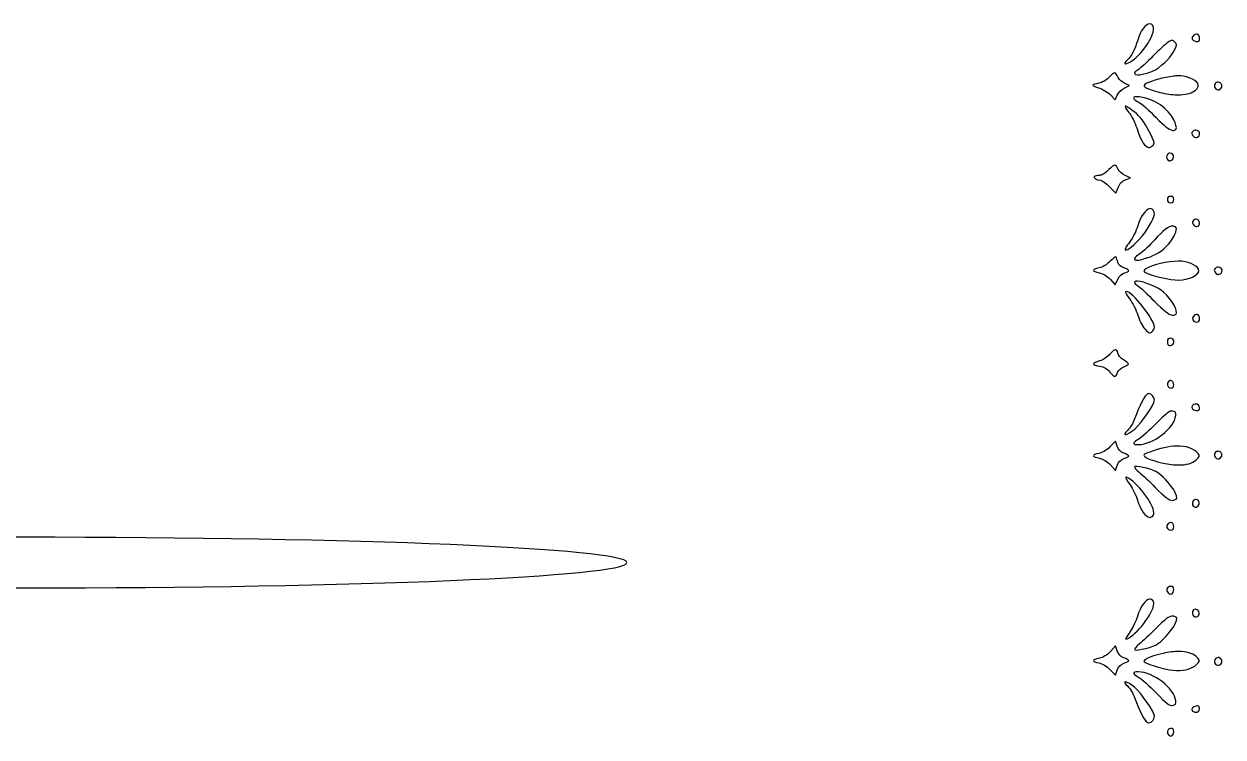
# Model space of a CAD drawing. Header units: centimetres. Extents: x -10 to 10, y -12.4 to 12.4.
# Drawn here: x 0 to 9.81, y 0.95 to 6.79 of the extents above; entities that cross this region are included whole.
import ezdxf

# ---------------------------------------------------------------- set-up
doc = ezdxf.new("R2010")
doc.units = ezdxf.units.CM
doc.header["$MEASUREMENT"] = 0
doc.layers.add('Layer 1', color=7, linetype='Continuous')

msp = doc.modelspace()

# ---------------------------------------------------------------- linework, layer by layer
at = {"layer": 'Layer 1', "color": 16, "lineweight": 25}
for points, knots in [([(9.21494, 6.78822), (9.29805, 6.78822), (9.20534, 6.59084), (9.07603, 6.49222), (9.07603, 6.49222), (9.04964, 6.47209), (9.02689, 6.46259), (9.0165, 6.46245), (9.0165, 6.46245), (9.0152, 6.46243), (9.01328, 6.46215), (9.01237, 6.46245), (9.01237, 6.46245), (9.00596, 6.46458), (9.01032, 6.47464), (9.02973, 6.49222), (9.02973, 6.49222), (9.06533, 6.52444), (9.09243, 6.57556), (9.11655, 6.65676), (9.11655, 6.65676), (9.13891, 6.73206), (9.18152, 6.78822), (9.21494, 6.78822)], [0, 0, 0, 0, 0.1428571, 0.1428571, 0.1428571, 0.1428571, 0.2857143, 0.2857143, 0.2857143, 0.2857143, 0.4285714, 0.4285714, 0.4285714, 0.4285714, 0.5714286, 0.5714286, 0.5714286, 0.5714286, 0.7142857, 0.7142857, 0.7142857, 0.7142857, 1, 1, 1, 1]), ([(9.59528, 6.70554), (9.59733, 6.70582), (9.59914, 6.70582), (9.60107, 6.70554), (9.60107, 6.70554), (9.61391, 6.70366), (9.62339, 6.69003), (9.62339, 6.66833), (9.62339, 6.66833), (9.62339, 6.65354), (9.61874, 6.64639), (9.60768, 6.64518), (9.60768, 6.64518), (9.604, 6.64478), (9.6006, 6.64523), (9.59528, 6.64601), (9.59528, 6.64601), (9.55949, 6.65127), (9.54963, 6.6742), (9.57544, 6.69562), (9.57544, 6.69562), (9.58238, 6.70138), (9.58916, 6.70471), (9.59528, 6.70554)], [0, 0, 0, 0, 0.1428571, 0.1428571, 0.1428571, 0.1428571, 0.2857143, 0.2857143, 0.2857143, 0.2857143, 0.4285714, 0.4285714, 0.4285714, 0.4285714, 0.5714286, 0.5714286, 0.5714286, 0.5714286, 0.7142857, 0.7142857, 0.7142857, 0.7142857, 1, 1, 1, 1]), ([(9.39767, 6.65345), (9.40553, 6.65384), (9.41181, 6.64924), (9.42082, 6.64022), (9.42082, 6.64022), (9.43886, 6.62218), (9.43801, 6.61578), (9.41421, 6.56911), (9.41421, 6.56911), (9.38282, 6.50759), (9.29874, 6.4274), (9.2381, 6.40209), (9.2381, 6.40209), (9.19805, 6.38537), (9.16018, 6.37578), (9.13309, 6.37315), (9.13309, 6.37315), (9.12745, 6.37259), (9.12122, 6.37227), (9.11655, 6.37232), (9.11655, 6.37232), (9.08387, 6.37263), (9.07762, 6.38692), (9.11903, 6.41283), (9.11903, 6.41283), (9.13892, 6.42528), (9.19342, 6.47563), (9.24057, 6.52445), (9.24057, 6.52445), (9.28772, 6.57327), (9.34338, 6.62371), (9.36377, 6.6369), (9.36377, 6.6369), (9.38038, 6.64764), (9.38981, 6.65304), (9.39767, 6.65344), (9.39767, 6.65344), (9.39767, 6.65344), (9.39767, 6.65345), (9.39767, 6.65345)], [0, 0, 0, 0, 0.0909091, 0.0909091, 0.0909091, 0.0909091, 0.1818182, 0.1818182, 0.1818182, 0.1818182, 0.2727273, 0.2727273, 0.2727273, 0.2727273, 0.3636364, 0.3636364, 0.3636364, 0.3636364, 0.4545455, 0.4545455, 0.4545455, 0.4545455, 0.5454545, 0.5454545, 0.5454545, 0.5454545, 0.6363636, 0.6363636, 0.6363636, 0.6363636, 0.7272727, 0.7272727, 0.7272727, 0.7272727, 0.8181818, 0.8181818, 0.8181818, 0.8181818, 1, 1, 1, 1]), ([(8.92721, 6.38722), (8.93659, 6.38663), (8.94419, 6.37483), (8.95615, 6.35084), (8.95615, 6.35084), (8.96435, 6.33439), (8.98859, 6.31227), (9.00989, 6.30206), (9.00989, 6.30206), (9.00989, 6.30206), (9.04792, 6.28387), (9.04792, 6.28387), (9.04792, 6.28387), (9.04792, 6.28387), (9.00658, 6.2632), (9.00658, 6.2632), (9.00658, 6.2632), (8.98366, 6.25235), (8.95822, 6.2263), (8.94953, 6.20532), (8.94953, 6.20532), (8.94953, 6.20532), (8.93299, 6.16811), (8.93299, 6.16811), (8.93299, 6.16811), (8.93299, 6.16811), (8.89413, 6.2078), (8.89413, 6.2078), (8.89413, 6.2078), (8.87248, 6.22994), (8.82764, 6.25644), (8.79408, 6.2665), (8.79408, 6.2665), (8.75827, 6.27725), (8.74112, 6.28726), (8.75274, 6.2913), (8.75274, 6.2913), (8.76362, 6.29509), (8.78956, 6.30236), (8.81062, 6.30701), (8.81062, 6.30701), (8.83167, 6.31166), (8.86582, 6.33345), (8.88669, 6.35579), (8.88669, 6.35579), (8.90667, 6.37718), (8.91782, 6.3878), (8.9272, 6.38721), (8.9272, 6.38721), (8.9272, 6.38721), (8.92721, 6.38722), (8.92721, 6.38722)], [0, 0, 0, 0, 0.0714286, 0.0714286, 0.0714286, 0.0714286, 0.1428571, 0.1428571, 0.1428571, 0.1428571, 0.2142857, 0.2142857, 0.2142857, 0.2142857, 0.2857143, 0.2857143, 0.2857143, 0.2857143, 0.3571429, 0.3571429, 0.3571429, 0.3571429, 0.4285714, 0.4285714, 0.4285714, 0.4285714, 0.5, 0.5, 0.5, 0.5, 0.5714286, 0.5714286, 0.5714286, 0.5714286, 0.6428571, 0.6428571, 0.6428571, 0.6428571, 0.7142857, 0.7142857, 0.7142857, 0.7142857, 0.7857143, 0.7857143, 0.7857143, 0.7857143, 0.8571429, 0.8571429, 0.8571429, 0.8571429, 1, 1, 1, 1]), ([(9.44397, 6.36407), (9.47743, 6.36517), (9.50473, 6.36001), (9.5374, 6.34753), (9.5374, 6.34753), (9.61651, 6.31732), (9.63188, 6.28725), (9.58866, 6.24666), (9.58866, 6.24666), (9.56481, 6.22426), (9.52047, 6.21192), (9.46546, 6.20945), (9.46546, 6.20945), (9.45171, 6.20883), (9.43731, 6.20884), (9.42247, 6.20945), (9.42247, 6.20945), (9.37794, 6.21129), (9.32906, 6.21879), (9.28026, 6.2326), (9.28026, 6.2326), (9.16675, 6.26472), (9.14704, 6.27911), (9.18683, 6.3004), (9.18683, 6.3004), (9.23149, 6.3243), (9.33057, 6.35103), (9.40842, 6.36076), (9.40842, 6.36076), (9.42156, 6.3624), (9.43282, 6.3637), (9.44397, 6.36407)], [0, 0, 0, 0, 0.1111111, 0.1111111, 0.1111111, 0.1111111, 0.2222222, 0.2222222, 0.2222222, 0.2222222, 0.3333333, 0.3333333, 0.3333333, 0.3333333, 0.4444444, 0.4444444, 0.4444444, 0.4444444, 0.5555556, 0.5555556, 0.5555556, 0.5555556, 0.6666667, 0.6666667, 0.6666667, 0.6666667, 0.7777778, 0.7777778, 0.7777778, 0.7777778, 1, 1, 1, 1]), ([(9.77057, 6.31115), (9.78043, 6.31221), (9.79123, 6.30951), (9.79703, 6.30371), (9.79703, 6.30371), (9.81462, 6.28613), (9.80282, 6.25401), (9.78132, 6.24997), (9.78132, 6.24997), (9.77825, 6.24939), (9.7748, 6.24931), (9.7714, 6.24997), (9.7714, 6.24997), (9.74104, 6.25582), (9.73396, 6.29812), (9.76148, 6.30867), (9.76148, 6.30867), (9.76446, 6.30981), (9.76729, 6.3108), (9.77058, 6.31115), (9.77058, 6.31115), (9.77058, 6.31115), (9.77057, 6.31115), (9.77057, 6.31115)], [0, 0, 0, 0, 0.1428571, 0.1428571, 0.1428571, 0.1428571, 0.2857143, 0.2857143, 0.2857143, 0.2857143, 0.4285714, 0.4285714, 0.4285714, 0.4285714, 0.5714286, 0.5714286, 0.5714286, 0.5714286, 0.7142857, 0.7142857, 0.7142857, 0.7142857, 1, 1, 1, 1]), ([(9.10249, 6.19291), (9.10703, 6.19328), (9.11211, 6.19319), (9.1182, 6.19291), (9.1182, 6.19291), (9.12516, 6.19259), (9.13323, 6.19166), (9.14218, 6.19043), (9.14218, 6.19043), (9.25318, 6.17521), (9.36702, 6.09591), (9.41172, 6.00357), (9.41172, 6.00357), (9.42735, 5.97128), (9.43699, 5.93909), (9.43239, 5.93164), (9.43239, 5.93164), (9.42708, 5.92304), (9.42059, 5.91847), (9.41172, 5.91758), (9.41172, 5.91758), (9.40839, 5.91725), (9.40405, 5.91678), (9.40014, 5.91758), (9.40014, 5.91758), (9.37276, 5.9232), (9.33093, 5.95688), (9.26785, 6.02176), (9.26785, 6.02176), (9.2124, 6.0788), (9.14812, 6.13538), (9.12481, 6.14744), (9.12481, 6.14744), (9.0769, 6.17221), (9.07072, 6.1903), (9.10249, 6.19292), (9.10249, 6.19292), (9.10249, 6.19292), (9.10249, 6.19291), (9.10249, 6.19291)], [0, 0, 0, 0, 0.0909091, 0.0909091, 0.0909091, 0.0909091, 0.1818182, 0.1818182, 0.1818182, 0.1818182, 0.2727273, 0.2727273, 0.2727273, 0.2727273, 0.3636364, 0.3636364, 0.3636364, 0.3636364, 0.4545455, 0.4545455, 0.4545455, 0.4545455, 0.5454545, 0.5454545, 0.5454545, 0.5454545, 0.6363636, 0.6363636, 0.6363636, 0.6363636, 0.7272727, 0.7272727, 0.7272727, 0.7272727, 0.8181818, 0.8181818, 0.8181818, 0.8181818, 1, 1, 1, 1]), ([(9.01485, 6.11602), (9.0218, 6.11602), (9.05664, 6.09342), (9.09174, 6.06558), (9.09174, 6.06558), (9.13672, 6.02991), (9.17032, 5.98509), (9.2075, 5.91427), (9.2075, 5.91427), (9.25633, 5.82126), (9.25886, 5.81275), (9.23892, 5.79273), (9.23892, 5.79273), (9.23079, 5.78456), (9.22386, 5.77995), (9.2166, 5.77867), (9.2166, 5.77867), (9.21478, 5.77835), (9.21277, 5.77787), (9.21081, 5.77784), (9.21081, 5.77784), (9.20886, 5.77781), (9.20697, 5.77823), (9.20502, 5.77867), (9.20502, 5.77867), (9.20114, 5.77954), (9.19736, 5.78109), (9.19262, 5.78363), (9.19262, 5.78363), (9.1623, 5.79986), (9.14365, 5.83388), (9.10828, 5.93825), (9.10828, 5.93825), (9.09354, 5.98175), (9.06401, 6.04001), (9.04213, 6.06723), (9.04213, 6.06723), (9.02025, 6.09445), (9.0079, 6.11601), (9.01484, 6.11601), (9.01484, 6.11601), (9.01484, 6.11601), (9.01485, 6.11602), (9.01485, 6.11602)], [0, 0, 0, 0, 0.0833333, 0.0833333, 0.0833333, 0.0833333, 0.1666667, 0.1666667, 0.1666667, 0.1666667, 0.25, 0.25, 0.25, 0.25, 0.3333333, 0.3333333, 0.3333333, 0.3333333, 0.4166667, 0.4166667, 0.4166667, 0.4166667, 0.5, 0.5, 0.5, 0.5, 0.5833333, 0.5833333, 0.5833333, 0.5833333, 0.6666667, 0.6666667, 0.6666667, 0.6666667, 0.75, 0.75, 0.75, 0.75, 0.8333333, 0.8333333, 0.8333333, 0.8333333, 1, 1, 1, 1]), ([(9.58536, 5.91923), (9.58773, 5.91959), (9.59043, 5.91931), (9.5928, 5.91923), (9.5928, 5.91923), (9.60859, 5.91871), (9.62339, 5.90886), (9.62339, 5.8936), (9.62339, 5.8936), (9.62339, 5.87475), (9.61092, 5.86158), (9.59693, 5.8597), (9.59693, 5.8597), (9.59483, 5.85942), (9.5925, 5.85941), (9.59032, 5.8597), (9.59032, 5.8597), (9.58378, 5.86056), (9.57789, 5.86386), (9.57213, 5.86962), (9.57213, 5.86962), (9.5552, 5.88655), (9.5538, 5.89677), (9.56634, 5.90931), (9.56634, 5.90931), (9.57169, 5.91466), (9.57826, 5.91816), (9.58536, 5.91923)], [0, 0, 0, 0, 0.125, 0.125, 0.125, 0.125, 0.25, 0.25, 0.25, 0.25, 0.375, 0.375, 0.375, 0.375, 0.5, 0.5, 0.5, 0.5, 0.625, 0.625, 0.625, 0.625, 0.75, 0.75, 0.75, 0.75, 1, 1, 1, 1]), ([(9.38031, 5.73154), (9.3965, 5.73073), (9.41364, 5.71612), (9.41008, 5.69764), (9.41008, 5.69764), (9.40765, 5.68501), (9.39532, 5.67261), (9.38362, 5.67035), (9.38362, 5.67035), (9.38049, 5.66974), (9.3773, 5.66913), (9.37452, 5.66952), (9.37452, 5.66952), (9.35511, 5.67228), (9.3455, 5.69842), (9.35881, 5.71996), (9.35881, 5.71996), (9.36251, 5.72595), (9.36777, 5.72948), (9.37369, 5.73071), (9.37369, 5.73071), (9.37591, 5.73117), (9.37799, 5.73165), (9.3803, 5.73154), (9.3803, 5.73154), (9.3803, 5.73154), (9.38031, 5.73154), (9.38031, 5.73154)], [0, 0, 0, 0, 0.125, 0.125, 0.125, 0.125, 0.25, 0.25, 0.25, 0.25, 0.375, 0.375, 0.375, 0.375, 0.5, 0.5, 0.5, 0.5, 0.625, 0.625, 0.625, 0.625, 0.75, 0.75, 0.75, 0.75, 1, 1, 1, 1]), ([(8.92803, 5.63315), (8.93776, 5.63339), (8.94456, 5.62168), (8.95614, 5.59842), (8.95614, 5.59842), (8.96433, 5.58197), (8.98977, 5.5599), (9.01319, 5.54881), (9.01319, 5.54881), (9.01319, 5.54881), (9.05618, 5.52897), (9.05618, 5.52897), (9.05618, 5.52897), (9.05618, 5.52897), (9.01649, 5.51326), (9.01649, 5.51326), (9.01649, 5.51326), (8.99019, 5.50333), (8.96921, 5.48173), (8.95613, 5.45042), (8.95613, 5.45042), (8.95613, 5.45042), (8.93711, 5.40329), (8.93711, 5.40329), (8.93711, 5.40329), (8.93711, 5.40329), (8.88585, 5.45621), (8.88585, 5.45621), (8.88585, 5.45621), (8.85812, 5.48537), (8.82443, 5.50899), (8.81061, 5.50913), (8.81061, 5.50913), (8.77896, 5.50939), (8.74912, 5.52867), (8.761, 5.54055), (8.761, 5.54055), (8.76594, 5.5455), (8.78469, 5.54882), (8.80234, 5.54882), (8.80234, 5.54882), (8.82149, 5.54882), (8.85308, 5.56814), (8.88089, 5.59595), (8.88089, 5.59595), (8.90564, 5.6207), (8.91829, 5.63291), (8.92802, 5.63316), (8.92802, 5.63316), (8.92802, 5.63316), (8.92803, 5.63315), (8.92803, 5.63315)], [0, 0, 0, 0, 0.0714286, 0.0714286, 0.0714286, 0.0714286, 0.1428571, 0.1428571, 0.1428571, 0.1428571, 0.2142857, 0.2142857, 0.2142857, 0.2142857, 0.2857143, 0.2857143, 0.2857143, 0.2857143, 0.3571429, 0.3571429, 0.3571429, 0.3571429, 0.4285714, 0.4285714, 0.4285714, 0.4285714, 0.5, 0.5, 0.5, 0.5, 0.5714286, 0.5714286, 0.5714286, 0.5714286, 0.6428571, 0.6428571, 0.6428571, 0.6428571, 0.7142857, 0.7142857, 0.7142857, 0.7142857, 0.7857143, 0.7857143, 0.7857143, 0.7857143, 0.8571429, 0.8571429, 0.8571429, 0.8571429, 1, 1, 1, 1]), ([(9.38609, 5.37766), (9.40368, 5.37766), (9.41172, 5.36879), (9.41172, 5.3512), (9.41172, 5.3512), (9.41172, 5.33362), (9.40367, 5.32474), (9.38609, 5.32474), (9.38609, 5.32474), (9.3685, 5.32474), (9.35963, 5.33361), (9.35963, 5.3512), (9.35963, 5.3512), (9.35963, 5.36879), (9.3685, 5.37766), (9.38609, 5.37766)], [0, 0, 0, 0, 0.2, 0.2, 0.2, 0.2, 0.4, 0.4, 0.4, 0.4, 0.6, 0.6, 0.6, 0.6, 1, 1, 1, 1]), ([(9.21494, 5.27679), (9.2224, 5.27827), (9.22909, 5.27655), (9.23478, 5.27183), (9.23478, 5.27183), (9.26107, 5.25001), (9.25904, 5.2282), (9.22568, 5.16269), (9.22568, 5.16269), (9.18978, 5.09218), (9.1201, 5.00631), (9.0628, 4.9626), (9.0628, 4.9626), (9.04027, 4.94542), (9.02502, 4.93746), (9.01815, 4.9378), (9.01815, 4.9378), (9.00671, 4.93836), (9.01759, 4.96223), (9.05122, 5.0056), (9.05122, 5.0056), (9.0755, 5.03691), (9.10464, 5.09614), (9.11654, 5.13706), (9.11654, 5.13706), (9.13778, 5.21012), (9.18262, 5.27039), (9.21493, 5.27679), (9.21493, 5.27679), (9.21493, 5.27679), (9.21494, 5.27679), (9.21494, 5.27679)], [0, 0, 0, 0, 0.1111111, 0.1111111, 0.1111111, 0.1111111, 0.2222222, 0.2222222, 0.2222222, 0.2222222, 0.3333333, 0.3333333, 0.3333333, 0.3333333, 0.4444444, 0.4444444, 0.4444444, 0.4444444, 0.5555556, 0.5555556, 0.5555556, 0.5555556, 0.6666667, 0.6666667, 0.6666667, 0.6666667, 0.7777778, 0.7777778, 0.7777778, 0.7777778, 1, 1, 1, 1]), ([(9.40428, 5.13375), (9.40913, 5.13364), (9.4141, 5.13289), (9.41834, 5.13127), (9.41834, 5.13127), (9.44238, 5.12205), (9.43627, 5.09032), (9.3985, 5.02792), (9.3985, 5.02792), (9.36224, 4.96801), (9.30646, 4.9202), (9.24058, 4.89232), (9.24058, 4.89232), (9.18375, 4.86827), (9.13812, 4.85628), (9.11242, 4.85594), (9.11242, 4.85594), (9.10829, 4.85589), (9.10472, 4.85542), (9.10167, 4.85594), (9.10167, 4.85594), (9.08034, 4.85963), (9.08633, 4.87851), (9.13309, 4.90803), (9.13309, 4.90803), (9.16144, 4.92593), (9.21658, 4.97743), (9.25546, 5.02213), (9.25546, 5.02213), (9.32162, 5.0982), (9.37034, 5.13453), (9.40429, 5.13375), (9.40429, 5.13375), (9.40429, 5.13375), (9.40428, 5.13375), (9.40428, 5.13375)], [0, 0, 0, 0, 0.1, 0.1, 0.1, 0.1, 0.2, 0.2, 0.2, 0.2, 0.3, 0.3, 0.3, 0.3, 0.4, 0.4, 0.4, 0.4, 0.5, 0.5, 0.5, 0.5, 0.6, 0.6, 0.6, 0.6, 0.7, 0.7, 0.7, 0.7, 0.8, 0.8, 0.8, 0.8, 1, 1, 1, 1]), ([(9.58618, 5.18998), (9.58837, 5.19039), (9.59054, 5.19009), (9.59279, 5.18998), (9.59279, 5.18998), (9.60786, 5.18932), (9.62338, 5.17786), (9.62338, 5.16104), (9.62338, 5.16104), (9.62338, 5.14294), (9.61298, 5.13198), (9.60023, 5.13127), (9.60023, 5.13127), (9.59831, 5.13116), (9.59644, 5.13095), (9.59444, 5.13127), (9.59444, 5.13127), (9.58845, 5.13223), (9.58203, 5.13541), (9.57625, 5.14119), (9.57625, 5.14119), (9.56492, 5.15252), (9.56249, 5.16684), (9.56964, 5.1784), (9.56964, 5.1784), (9.57354, 5.18472), (9.57961, 5.18875), (9.58618, 5.18998)], [0, 0, 0, 0, 0.125, 0.125, 0.125, 0.125, 0.25, 0.25, 0.25, 0.25, 0.375, 0.375, 0.375, 0.375, 0.5, 0.5, 0.5, 0.5, 0.625, 0.625, 0.625, 0.625, 0.75, 0.75, 0.75, 0.75, 1, 1, 1, 1]), ([(8.93382, 4.88157), (8.93819, 4.88183), (8.94083, 4.87819), (8.94292, 4.87165), (8.94292, 4.87165), (8.94669, 4.8598), (8.95333, 4.841), (8.95698, 4.82948), (8.95698, 4.82948), (8.96062, 4.81796), (8.98154, 4.80131), (9.00328, 4.7931), (9.00328, 4.7931), (9.05157, 4.77487), (9.05378, 4.76278), (9.00989, 4.75176), (9.00989, 4.75176), (8.98949, 4.74664), (8.96753, 4.72619), (8.95449, 4.69884), (8.95449, 4.69884), (8.95449, 4.69884), (8.93299, 4.65419), (8.93299, 4.65419), (8.93299, 4.65419), (8.93299, 4.65419), (8.89248, 4.69801), (8.89248, 4.69801), (8.89248, 4.69801), (8.86676, 4.72528), (8.83192, 4.74605), (8.80153, 4.75175), (8.80153, 4.75175), (8.7396, 4.76337), (8.73899, 4.78001), (8.79988, 4.79144), (8.79988, 4.79144), (8.82852, 4.79681), (8.86435, 4.81872), (8.89166, 4.84684), (8.89166, 4.84684), (8.9144, 4.87026), (8.92654, 4.88113), (8.93383, 4.88157), (8.93383, 4.88157), (8.93383, 4.88157), (8.93382, 4.88157), (8.93382, 4.88157)], [0, 0, 0, 0, 0.0769231, 0.0769231, 0.0769231, 0.0769231, 0.1538462, 0.1538462, 0.1538462, 0.1538462, 0.2307692, 0.2307692, 0.2307692, 0.2307692, 0.3076923, 0.3076923, 0.3076923, 0.3076923, 0.3846154, 0.3846154, 0.3846154, 0.3846154, 0.4615385, 0.4615385, 0.4615385, 0.4615385, 0.5384615, 0.5384615, 0.5384615, 0.5384615, 0.6153846, 0.6153846, 0.6153846, 0.6153846, 0.6923077, 0.6923077, 0.6923077, 0.6923077, 0.7692308, 0.7692308, 0.7692308, 0.7692308, 0.8461538, 0.8461538, 0.8461538, 0.8461538, 1, 1, 1, 1]), ([(9.44645, 4.84767), (9.45813, 4.84798), (9.46942, 4.84772), (9.4787, 4.84684), (9.4787, 4.84684), (9.54784, 4.8402), (9.61678, 4.80192), (9.61678, 4.76995), (9.61678, 4.76995), (9.61678, 4.73275), (9.53083, 4.69223), (9.45307, 4.69223), (9.45307, 4.69223), (9.38298, 4.69223), (9.22961, 4.7266), (9.18022, 4.75424), (9.18022, 4.75424), (9.15949, 4.76584), (9.16052, 4.76898), (9.18932, 4.78731), (9.18932, 4.78731), (9.23446, 4.81604), (9.36473, 4.84552), (9.44646, 4.84767), (9.44646, 4.84767), (9.44646, 4.84767), (9.44645, 4.84767), (9.44645, 4.84767)], [0, 0, 0, 0, 0.125, 0.125, 0.125, 0.125, 0.25, 0.25, 0.25, 0.25, 0.375, 0.375, 0.375, 0.375, 0.5, 0.5, 0.5, 0.5, 0.625, 0.625, 0.625, 0.625, 0.75, 0.75, 0.75, 0.75, 1, 1, 1, 1]), ([(9.76974, 4.79806), (9.77211, 4.79842), (9.77481, 4.79814), (9.77718, 4.79806), (9.77718, 4.79806), (9.79297, 4.79754), (9.80777, 4.78769), (9.80777, 4.77243), (9.80777, 4.77243), (9.80777, 4.75358), (9.7953, 4.74124), (9.78131, 4.73936), (9.78131, 4.73936), (9.77922, 4.73908), (9.7768, 4.73832), (9.7747, 4.73853), (9.7747, 4.73853), (9.76838, 4.73917), (9.76227, 4.74269), (9.75651, 4.74845), (9.75651, 4.74845), (9.73957, 4.76538), (9.73818, 4.77559), (9.75072, 4.78814), (9.75072, 4.78814), (9.75607, 4.79349), (9.76264, 4.79699), (9.76974, 4.79806)], [0, 0, 0, 0, 0.125, 0.125, 0.125, 0.125, 0.25, 0.25, 0.25, 0.25, 0.375, 0.375, 0.375, 0.375, 0.5, 0.5, 0.5, 0.5, 0.625, 0.625, 0.625, 0.625, 0.75, 0.75, 0.75, 0.75, 1, 1, 1, 1]), ([(9.10415, 4.68396), (9.10704, 4.68441), (9.11042, 4.68412), (9.11407, 4.68396), (9.11407, 4.68396), (9.16522, 4.68189), (9.28024, 4.63491), (9.32822, 4.59384), (9.32822, 4.59384), (9.39415, 4.53741), (9.45167, 4.43534), (9.42992, 4.41359), (9.42992, 4.41359), (9.42493, 4.4086), (9.41843, 4.40548), (9.41173, 4.40449), (9.41173, 4.40449), (9.4081, 4.40396), (9.40437, 4.40379), (9.40015, 4.40449), (9.40015, 4.40449), (9.37065, 4.40941), (9.32587, 4.44532), (9.2538, 4.51859), (9.2538, 4.51859), (9.19939, 4.57391), (9.13709, 4.63182), (9.11572, 4.64675), (9.11572, 4.64675), (9.08675, 4.66698), (9.08234, 4.67597), (9.0967, 4.68148), (9.0967, 4.68148), (9.09887, 4.68231), (9.10126, 4.68351), (9.10414, 4.68396), (9.10414, 4.68396), (9.10414, 4.68396), (9.10415, 4.68396), (9.10415, 4.68396)], [0, 0, 0, 0, 0.0909091, 0.0909091, 0.0909091, 0.0909091, 0.1818182, 0.1818182, 0.1818182, 0.1818182, 0.2727273, 0.2727273, 0.2727273, 0.2727273, 0.3636364, 0.3636364, 0.3636364, 0.3636364, 0.4545455, 0.4545455, 0.4545455, 0.4545455, 0.5454545, 0.5454545, 0.5454545, 0.5454545, 0.6363636, 0.6363636, 0.6363636, 0.6363636, 0.7272727, 0.7272727, 0.7272727, 0.7272727, 0.8181818, 0.8181818, 0.8181818, 0.8181818, 1, 1, 1, 1]), ([(9.02312, 4.59962), (9.0701, 4.59962), (9.25346, 4.3669), (9.2538, 4.30692), (9.2538, 4.30692), (9.25388, 4.29511), (9.244, 4.27859), (9.2323, 4.26889), (9.2323, 4.26889), (9.22542, 4.26318), (9.2207, 4.25961), (9.21494, 4.25979), (9.21494, 4.25979), (9.20534, 4.26014), (9.19427, 4.26983), (9.17443, 4.29204), (9.17443, 4.29204), (9.1542, 4.31468), (9.12821, 4.36603), (9.11655, 4.40614), (9.11655, 4.40614), (9.10489, 4.44625), (9.07485, 4.50615), (9.04958, 4.53926), (9.04958, 4.53926), (9.01723, 4.58164), (9.00905, 4.59962), (9.02312, 4.59962)], [0, 0, 0, 0, 0.125, 0.125, 0.125, 0.125, 0.25, 0.25, 0.25, 0.25, 0.375, 0.375, 0.375, 0.375, 0.5, 0.5, 0.5, 0.5, 0.625, 0.625, 0.625, 0.625, 0.75, 0.75, 0.75, 0.75, 1, 1, 1, 1]), ([(9.59611, 4.41028), (9.5981, 4.41052), (9.60003, 4.4106), (9.6019, 4.41028), (9.6019, 4.41028), (9.61432, 4.40816), (9.6234, 4.39468), (9.6234, 4.3739), (9.6234, 4.3739), (9.6234, 4.35758), (9.61369, 4.3491), (9.59777, 4.3491), (9.59777, 4.3491), (9.56585, 4.3491), (9.55309, 4.38126), (9.5771, 4.40119), (9.5771, 4.40119), (9.58367, 4.40664), (9.59015, 4.40961), (9.59612, 4.41029), (9.59612, 4.41029), (9.59612, 4.41029), (9.59611, 4.41028), (9.59611, 4.41028)], [0, 0, 0, 0, 0.1428571, 0.1428571, 0.1428571, 0.1428571, 0.2857143, 0.2857143, 0.2857143, 0.2857143, 0.4285714, 0.4285714, 0.4285714, 0.4285714, 0.5714286, 0.5714286, 0.5714286, 0.5714286, 0.7142857, 0.7142857, 0.7142857, 0.7142857, 1, 1, 1, 1]), ([(8.93382, 4.12255), (8.94409, 4.12415), (8.94998, 4.11522), (8.95284, 4.09526), (8.95284, 4.09526), (8.95516, 4.07905), (8.97668, 4.05366), (8.99997, 4.03904), (8.99997, 4.03904), (9.02327, 4.02442), (9.04186, 4.00982), (9.04214, 4.00597), (9.04214, 4.00597), (9.04242, 4.00212), (9.02497, 3.99183), (9.00328, 3.98365), (9.00328, 3.98365), (8.98118, 3.97531), (8.95847, 3.95401), (8.95119, 3.93487), (8.95119, 3.93487), (8.94297, 3.91325), (8.93802, 3.90272), (8.92969, 3.90345), (8.92969, 3.90345), (8.92136, 3.90418), (8.90948, 3.9157), (8.88918, 3.93983), (8.88918, 3.93983), (8.86676, 3.96648), (8.83953, 3.98224), (8.80484, 3.98779), (8.80484, 3.98779), (8.73946, 3.99825), (8.7393, 4.01115), (8.80484, 4.03078), (8.80484, 4.03078), (8.83332, 4.03931), (8.87098, 4.06372), (8.88918, 4.08535), (8.88918, 4.08535), (8.90892, 4.1088), (8.92356, 4.12095), (8.93383, 4.12256), (8.93383, 4.12256), (8.93383, 4.12256), (8.93382, 4.12255), (8.93382, 4.12255)], [0, 0, 0, 0, 0.0769231, 0.0769231, 0.0769231, 0.0769231, 0.1538462, 0.1538462, 0.1538462, 0.1538462, 0.2307692, 0.2307692, 0.2307692, 0.2307692, 0.3076923, 0.3076923, 0.3076923, 0.3076923, 0.3846154, 0.3846154, 0.3846154, 0.3846154, 0.4615385, 0.4615385, 0.4615385, 0.4615385, 0.5384615, 0.5384615, 0.5384615, 0.5384615, 0.6153846, 0.6153846, 0.6153846, 0.6153846, 0.6923077, 0.6923077, 0.6923077, 0.6923077, 0.7692308, 0.7692308, 0.7692308, 0.7692308, 0.8461538, 0.8461538, 0.8461538, 0.8461538, 1, 1, 1, 1]), ([(9.38609, 4.2168), (9.41682, 4.2168), (9.4227, 4.17095), (9.39353, 4.15975), (9.39353, 4.15975), (9.38773, 4.15753), (9.38212, 4.15623), (9.37782, 4.15644), (9.37782, 4.15644), (9.36493, 4.15714), (9.35963, 4.16866), (9.35963, 4.19199), (9.35963, 4.19199), (9.35963, 4.20738), (9.3693, 4.21679), (9.38609, 4.21679), (9.38609, 4.21679), (9.38609, 4.21679), (9.38609, 4.2168), (9.38609, 4.2168)], [0, 0, 0, 0, 0.1666667, 0.1666667, 0.1666667, 0.1666667, 0.3333333, 0.3333333, 0.3333333, 0.3333333, 0.5, 0.5, 0.5, 0.5, 0.6666667, 0.6666667, 0.6666667, 0.6666667, 1, 1, 1, 1]), ([(9.38692, 3.87119), (9.40062, 3.87039), (9.41172, 3.85572), (9.41172, 3.83398), (9.41172, 3.83398), (9.41172, 3.81717), (9.40341, 3.80835), (9.38609, 3.80835), (9.38609, 3.80835), (9.35812, 3.80835), (9.34827, 3.85185), (9.37286, 3.86705), (9.37286, 3.86705), (9.37779, 3.87009), (9.38235, 3.87145), (9.38692, 3.87118), (9.38692, 3.87118), (9.38692, 3.87118), (9.38692, 3.87119), (9.38692, 3.87119)], [0, 0, 0, 0, 0.1666667, 0.1666667, 0.1666667, 0.1666667, 0.3333333, 0.3333333, 0.3333333, 0.3333333, 0.5, 0.5, 0.5, 0.5, 0.6666667, 0.6666667, 0.6666667, 0.6666667, 1, 1, 1, 1]), ([(9.20585, 3.76288), (9.22742, 3.76235), (9.25381, 3.73517), (9.25381, 3.70914), (9.25381, 3.70914), (9.25381, 3.6756), (9.14761, 3.52088), (9.09175, 3.4735), (9.09175, 3.4735), (9.05969, 3.4463), (9.03128, 3.43025), (9.01816, 3.42802), (9.01816, 3.42802), (9.01652, 3.42774), (9.01435, 3.42704), (9.0132, 3.42719), (9.0132, 3.42719), (9.00514, 3.4282), (9.00997, 3.44034), (9.0347, 3.46357), (9.0347, 3.46357), (9.05308, 3.48084), (9.07897, 3.52281), (9.09092, 3.55617), (9.09092, 3.55617), (9.13022, 3.66587), (9.17482, 3.75249), (9.19758, 3.76122), (9.19758, 3.76122), (9.2004, 3.7623), (9.20277, 3.76295), (9.20585, 3.76287), (9.20585, 3.76287), (9.20585, 3.76287), (9.20585, 3.76288), (9.20585, 3.76288)], [0, 0, 0, 0, 0.1, 0.1, 0.1, 0.1, 0.2, 0.2, 0.2, 0.2, 0.3, 0.3, 0.3, 0.3, 0.4, 0.4, 0.4, 0.4, 0.5, 0.5, 0.5, 0.5, 0.6, 0.6, 0.6, 0.6, 0.7, 0.7, 0.7, 0.7, 0.8, 0.8, 0.8, 0.8, 1, 1, 1, 1]), ([(9.59032, 3.67772), (9.60723, 3.67783), (9.62339, 3.66635), (9.62339, 3.64878), (9.62339, 3.64878), (9.62339, 3.63339), (9.61876, 3.62604), (9.60768, 3.6248), (9.60768, 3.6248), (9.60399, 3.62439), (9.60067, 3.62483), (9.59528, 3.62563), (9.59528, 3.62563), (9.56554, 3.63001), (9.54978, 3.65124), (9.56551, 3.66697), (9.56551, 3.66697), (9.57059, 3.67205), (9.57649, 3.67555), (9.58287, 3.67689), (9.58287, 3.67689), (9.58526, 3.67739), (9.5879, 3.6777), (9.59031, 3.67772), (9.59031, 3.67772), (9.59031, 3.67772), (9.59032, 3.67772), (9.59032, 3.67772)], [0, 0, 0, 0, 0.125, 0.125, 0.125, 0.125, 0.25, 0.25, 0.25, 0.25, 0.375, 0.375, 0.375, 0.375, 0.5, 0.5, 0.5, 0.5, 0.625, 0.625, 0.625, 0.625, 0.75, 0.75, 0.75, 0.75, 1, 1, 1, 1]), ([(9.39188, 3.62067), (9.3951, 3.62112), (9.39802, 3.62109), (9.40098, 3.62067), (9.40098, 3.62067), (9.42489, 3.61725), (9.43118, 3.61004), (9.42827, 3.58429), (9.42827, 3.58429), (9.4164, 3.47935), (9.24424, 3.34616), (9.11987, 3.34616), (9.11987, 3.34616), (9.11371, 3.34616), (9.1079, 3.34568), (9.10333, 3.34616), (9.10333, 3.34616), (9.07138, 3.3495), (9.07943, 3.36519), (9.12565, 3.39164), (9.12565, 3.39164), (9.14922, 3.40513), (9.2138, 3.46306), (9.26952, 3.52062), (9.26952, 3.52062), (9.33805, 3.59142), (9.36933, 3.61751), (9.39189, 3.62067), (9.39189, 3.62067), (9.39189, 3.62067), (9.39188, 3.62067), (9.39188, 3.62067)], [0, 0, 0, 0, 0.1111111, 0.1111111, 0.1111111, 0.1111111, 0.2222222, 0.2222222, 0.2222222, 0.2222222, 0.3333333, 0.3333333, 0.3333333, 0.3333333, 0.4444444, 0.4444444, 0.4444444, 0.4444444, 0.5555556, 0.5555556, 0.5555556, 0.5555556, 0.6666667, 0.6666667, 0.6666667, 0.6666667, 0.7777778, 0.7777778, 0.7777778, 0.7777778, 1, 1, 1, 1]), ([(8.93382, 3.37345), (8.93382, 3.37345), (8.9487, 3.33294), (8.9487, 3.33294), (8.9487, 3.33294), (8.95804, 3.30615), (8.97644, 3.2857), (9.00244, 3.27589), (9.00244, 3.27589), (9.02438, 3.26761), (9.04295, 3.25764), (9.04295, 3.25357), (9.04295, 3.25357), (9.04295, 3.2495), (9.02438, 3.23953), (9.00244, 3.23125), (9.00244, 3.23125), (8.97633, 3.2214), (8.95815, 3.20215), (8.9487, 3.17503), (8.9487, 3.17503), (8.9487, 3.17503), (8.93382, 3.13369), (8.93382, 3.13369), (8.93382, 3.13369), (8.93382, 3.13369), (8.89248, 3.17999), (8.89248, 3.17999), (8.89248, 3.17999), (8.86551, 3.20943), (8.83271, 3.22871), (8.80153, 3.23456), (8.80153, 3.23456), (8.7403, 3.24605), (8.73933, 3.26222), (8.79905, 3.27342), (8.79905, 3.27342), (8.82654, 3.27858), (8.86247, 3.3005), (8.88917, 3.32799), (8.88917, 3.32799), (8.88917, 3.32799), (8.93382, 3.37347), (8.93382, 3.37347), (8.93382, 3.37347), (8.93382, 3.37347), (8.93382, 3.37345), (8.93382, 3.37345)], [0, 0, 0, 0, 0.0769231, 0.0769231, 0.0769231, 0.0769231, 0.1538462, 0.1538462, 0.1538462, 0.1538462, 0.2307692, 0.2307692, 0.2307692, 0.2307692, 0.3076923, 0.3076923, 0.3076923, 0.3076923, 0.3846154, 0.3846154, 0.3846154, 0.3846154, 0.4615385, 0.4615385, 0.4615385, 0.4615385, 0.5384615, 0.5384615, 0.5384615, 0.5384615, 0.6153846, 0.6153846, 0.6153846, 0.6153846, 0.6923077, 0.6923077, 0.6923077, 0.6923077, 0.7692308, 0.7692308, 0.7692308, 0.7692308, 0.8461538, 0.8461538, 0.8461538, 0.8461538, 1, 1, 1, 1]), ([(9.43405, 3.33376), (9.51374, 3.33664), (9.57452, 3.31635), (9.61016, 3.2734), (9.61016, 3.2734), (9.62632, 3.25393), (9.62488, 3.24737), (9.59362, 3.22048), (9.59362, 3.22048), (9.56082, 3.19227), (9.51477, 3.17873), (9.45306, 3.17914), (9.45306, 3.17914), (9.41604, 3.17938), (9.37346, 3.18449), (9.32408, 3.19485), (9.32408, 3.19485), (9.26283, 3.2077), (9.19966, 3.22875), (9.18435, 3.24115), (9.18435, 3.24115), (9.15675, 3.2635), (9.15795, 3.26394), (9.21577, 3.28497), (9.21577, 3.28497), (9.29889, 3.3152), (9.37208, 3.33151), (9.43405, 3.33375), (9.43405, 3.33375), (9.43405, 3.33375), (9.43405, 3.33376), (9.43405, 3.33376)], [0, 0, 0, 0, 0.1111111, 0.1111111, 0.1111111, 0.1111111, 0.2222222, 0.2222222, 0.2222222, 0.2222222, 0.3333333, 0.3333333, 0.3333333, 0.3333333, 0.4444444, 0.4444444, 0.4444444, 0.4444444, 0.5555556, 0.5555556, 0.5555556, 0.5555556, 0.6666667, 0.6666667, 0.6666667, 0.6666667, 0.7777778, 0.7777778, 0.7777778, 0.7777778, 1, 1, 1, 1]), ([(9.77057, 3.29076), (9.78044, 3.29182), (9.79123, 3.28912), (9.79703, 3.28332), (9.79703, 3.28332), (9.81461, 3.26574), (9.80282, 3.23362), (9.78132, 3.22958), (9.78132, 3.22958), (9.77825, 3.229), (9.7748, 3.22893), (9.7714, 3.22958), (9.7714, 3.22958), (9.74104, 3.23543), (9.73396, 3.27773), (9.76148, 3.28828), (9.76148, 3.28828), (9.76446, 3.28942), (9.76729, 3.29041), (9.77058, 3.29076), (9.77058, 3.29076), (9.77058, 3.29076), (9.77057, 3.29076), (9.77057, 3.29076)], [0, 0, 0, 0, 0.1428571, 0.1428571, 0.1428571, 0.1428571, 0.2857143, 0.2857143, 0.2857143, 0.2857143, 0.4285714, 0.4285714, 0.4285714, 0.4285714, 0.5714286, 0.5714286, 0.5714286, 0.5714286, 0.7142857, 0.7142857, 0.7142857, 0.7142857, 1, 1, 1, 1]), ([(9.09588, 3.16757), (9.12566, 3.17208), (9.25361, 3.13834), (9.27943, 3.11796), (9.27943, 3.11796), (9.33962, 3.07046), (9.40209, 2.99925), (9.41916, 2.95838), (9.41916, 2.95838), (9.44304, 2.90124), (9.44277, 2.90276), (9.41751, 2.89306), (9.41751, 2.89306), (9.41355, 2.89154), (9.40937, 2.89004), (9.40511, 2.88975), (9.40511, 2.88975), (9.37523, 2.88772), (9.33621, 2.91717), (9.26042, 2.99558), (9.26042, 2.99558), (9.2169, 3.04061), (9.15816, 3.09516), (9.12978, 3.11712), (9.12978, 3.11712), (9.10103, 3.13937), (9.08416, 3.16121), (9.09175, 3.1659), (9.09175, 3.1659), (9.09281, 3.16655), (9.0939, 3.16725), (9.09588, 3.16755), (9.09588, 3.16755), (9.09588, 3.16755), (9.09588, 3.16757), (9.09588, 3.16757)], [0, 0, 0, 0, 0.1, 0.1, 0.1, 0.1, 0.2, 0.2, 0.2, 0.2, 0.3, 0.3, 0.3, 0.3, 0.4, 0.4, 0.4, 0.4, 0.5, 0.5, 0.5, 0.5, 0.6, 0.6, 0.6, 0.6, 0.7, 0.7, 0.7, 0.7, 0.8, 0.8, 0.8, 0.8, 1, 1, 1, 1]), ([(9.01898, 3.07827), (9.01972, 3.07867), (9.02086, 3.07851), (9.02229, 3.07827), (9.02229, 3.07827), (9.0261, 3.07764), (9.03288, 3.07451), (9.04131, 3.07), (9.04131, 3.07), (9.12852, 3.02332), (9.26403, 2.8312), (9.24719, 2.77813), (9.24719, 2.77813), (9.24176, 2.76101), (9.23236, 2.75246), (9.22156, 2.75084), (9.22156, 2.75084), (9.21954, 2.75054), (9.2171, 2.74983), (9.21495, 2.75001), (9.21495, 2.75001), (9.18273, 2.75281), (9.13782, 2.81055), (9.11408, 2.89222), (9.11408, 2.89222), (9.103, 2.93034), (9.07681, 2.98583), (9.05538, 3.01542), (9.05538, 3.01542), (9.0256, 3.05654), (9.01381, 3.07548), (9.019, 3.07826), (9.019, 3.07826), (9.019, 3.07826), (9.01898, 3.07827), (9.01898, 3.07827)], [0, 0, 0, 0, 0.1, 0.1, 0.1, 0.1, 0.2, 0.2, 0.2, 0.2, 0.3, 0.3, 0.3, 0.3, 0.4, 0.4, 0.4, 0.4, 0.5, 0.5, 0.5, 0.5, 0.6, 0.6, 0.6, 0.6, 0.7, 0.7, 0.7, 0.7, 0.8, 0.8, 0.8, 0.8, 1, 1, 1, 1]), ([(9.59197, 2.89637), (9.60762, 2.89556), (9.62364, 2.88095), (9.62008, 2.86247), (9.62008, 2.86247), (9.61765, 2.84984), (9.60697, 2.83661), (9.59528, 2.83436), (9.59528, 2.83436), (9.59215, 2.83375), (9.58813, 2.83311), (9.58536, 2.83353), (9.58536, 2.83353), (9.56595, 2.83644), (9.55717, 2.86325), (9.57048, 2.88479), (9.57048, 2.88479), (9.57418, 2.89077), (9.57959, 2.89431), (9.58536, 2.89554), (9.58536, 2.89554), (9.58752, 2.896), (9.58974, 2.89648), (9.59197, 2.89637)], [0, 0, 0, 0, 0.1428571, 0.1428571, 0.1428571, 0.1428571, 0.2857143, 0.2857143, 0.2857143, 0.2857143, 0.4285714, 0.4285714, 0.4285714, 0.4285714, 0.5714286, 0.5714286, 0.5714286, 0.5714286, 0.7142857, 0.7142857, 0.7142857, 0.7142857, 1, 1, 1, 1]), ([(9.38527, 2.70951), (9.38725, 2.70975), (9.38923, 2.70983), (9.39106, 2.70951), (9.39106, 2.70951), (9.40324, 2.70739), (9.41173, 2.69391), (9.41173, 2.67313), (9.41173, 2.67313), (9.41173, 2.65681), (9.40367, 2.64667), (9.38775, 2.64667), (9.38775, 2.64667), (9.35583, 2.64667), (9.34224, 2.68048), (9.36625, 2.70041), (9.36625, 2.70041), (9.37282, 2.70586), (9.37931, 2.70883), (9.38527, 2.70951)], [0, 0, 0, 0, 0.1666667, 0.1666667, 0.1666667, 0.1666667, 0.3333333, 0.3333333, 0.3333333, 0.3333333, 0.5, 0.5, 0.5, 0.5, 0.6666667, 0.6666667, 0.6666667, 0.6666667, 1, 1, 1, 1]), ([(0, 2.58796), (2.7255, 2.58796), (4.93448, 2.49514), (4.93448, 2.38043), (4.93448, 2.38043), (4.93448, 2.26572), (2.7255, 2.1729), (0, 2.1729), (0, 2.1729), (-2.7255, 2.1729), (-4.93531, 2.26573), (-4.93531, 2.38043), (-4.93531, 2.38043), (-4.93531, 2.49514), (-2.7255, 2.58796), (0, 2.58796)], [0, 0, 0, 0, 0.2, 0.2, 0.2, 0.2, 0.4, 0.4, 0.4, 0.4, 0.6, 0.6, 0.6, 0.6, 1, 1, 1, 1]), ([(9.38775, 2.1853), (9.40367, 2.1853), (9.41173, 2.17516), (9.41173, 2.15884), (9.41173, 2.15884), (9.41173, 2.12559), (9.3896, 2.11218), (9.36625, 2.13155), (9.36625, 2.13155), (9.34224, 2.15148), (9.35583, 2.18529), (9.38775, 2.18529), (9.38775, 2.18529), (9.38775, 2.18529), (9.38775, 2.1853), (9.38775, 2.1853)], [0, 0, 0, 0, 0.2, 0.2, 0.2, 0.2, 0.4, 0.4, 0.4, 0.4, 0.6, 0.6, 0.6, 0.6, 1, 1, 1, 1]), ([(9.21494, 2.08195), (9.21709, 2.08214), (9.21953, 2.08143), (9.22155, 2.08112), (9.22155, 2.08112), (9.23235, 2.07951), (9.24175, 2.07095), (9.24718, 2.05383), (9.24718, 2.05383), (9.26402, 2.00076), (9.12851, 1.80864), (9.0413, 1.76196), (9.0413, 1.76196), (9.00758, 1.74392), (9.00997, 1.75388), (9.05536, 1.81653), (9.05536, 1.81653), (9.07679, 1.84612), (9.10298, 1.9016), (9.11406, 1.93973), (9.11406, 1.93973), (9.13781, 2.0214), (9.18271, 2.07915), (9.21493, 2.08194), (9.21493, 2.08194), (9.21493, 2.08194), (9.21494, 2.08195), (9.21494, 2.08195)], [0, 0, 0, 0, 0.125, 0.125, 0.125, 0.125, 0.25, 0.25, 0.25, 0.25, 0.375, 0.375, 0.375, 0.375, 0.5, 0.5, 0.5, 0.5, 0.625, 0.625, 0.625, 0.625, 0.75, 0.75, 0.75, 0.75, 1, 1, 1, 1]), ([(9.58536, 1.99844), (9.58813, 1.99886), (9.59215, 1.99823), (9.59528, 1.99761), (9.59528, 1.99761), (9.60697, 1.99536), (9.61765, 1.98213), (9.62008, 1.9695), (9.62008, 1.9695), (9.6255, 1.94134), (9.58527, 1.92324), (9.57047, 1.94718), (9.57047, 1.94718), (9.55716, 1.96872), (9.56595, 1.99553), (9.58535, 1.99844), (9.58535, 1.99844), (9.58535, 1.99844), (9.58536, 1.99844), (9.58536, 1.99844)], [0, 0, 0, 0, 0.1666667, 0.1666667, 0.1666667, 0.1666667, 0.3333333, 0.3333333, 0.3333333, 0.3333333, 0.5, 0.5, 0.5, 0.5, 0.6666667, 0.6666667, 0.6666667, 0.6666667, 1, 1, 1, 1]), ([(9.40511, 1.94222), (9.40937, 1.94193), (9.41355, 1.94043), (9.41751, 1.93891), (9.41751, 1.93891), (9.44278, 1.92922), (9.44304, 1.93073), (9.41916, 1.87359), (9.41916, 1.87359), (9.40209, 1.83273), (9.33962, 1.76151), (9.27943, 1.71401), (9.27943, 1.71401), (9.25188, 1.69227), (9.10866, 1.6556), (9.09174, 1.66605), (9.09174, 1.66605), (9.08415, 1.67074), (9.10102, 1.69258), (9.12977, 1.71483), (9.12977, 1.71483), (9.15815, 1.73679), (9.21688, 1.79134), (9.26041, 1.83637), (9.26041, 1.83637), (9.3362, 1.91479), (9.37523, 1.94423), (9.4051, 1.9422), (9.4051, 1.9422), (9.4051, 1.9422), (9.40511, 1.94222), (9.40511, 1.94222)], [0, 0, 0, 0, 0.1111111, 0.1111111, 0.1111111, 0.1111111, 0.2222222, 0.2222222, 0.2222222, 0.2222222, 0.3333333, 0.3333333, 0.3333333, 0.3333333, 0.4444444, 0.4444444, 0.4444444, 0.4444444, 0.5555556, 0.5555556, 0.5555556, 0.5555556, 0.6666667, 0.6666667, 0.6666667, 0.6666667, 0.7777778, 0.7777778, 0.7777778, 0.7777778, 1, 1, 1, 1]), ([(8.93382, 1.6983), (8.93382, 1.6983), (8.9487, 1.65696), (8.9487, 1.65696), (8.9487, 1.65696), (8.95815, 1.62984), (8.97633, 1.61059), (9.00244, 1.60074), (9.00244, 1.60074), (9.02438, 1.59246), (9.04295, 1.58249), (9.04295, 1.57842), (9.04295, 1.57842), (9.04295, 1.57435), (9.02438, 1.56438), (9.00244, 1.5561), (9.00244, 1.5561), (8.97644, 1.54628), (8.95803, 1.52584), (8.9487, 1.49905), (8.9487, 1.49905), (8.9487, 1.49905), (8.93382, 1.45854), (8.93382, 1.45854), (8.93382, 1.45854), (8.93382, 1.45854), (8.88917, 1.50402), (8.88917, 1.50402), (8.88917, 1.50402), (8.86247, 1.53151), (8.82654, 1.55343), (8.79905, 1.55859), (8.79905, 1.55859), (8.73933, 1.56979), (8.7403, 1.58596), (8.80153, 1.59745), (8.80153, 1.59745), (8.83271, 1.6033), (8.86551, 1.62258), (8.89248, 1.65202), (8.89248, 1.65202), (8.89248, 1.65202), (8.93382, 1.69832), (8.93382, 1.69832), (8.93382, 1.69832), (8.93382, 1.69832), (8.93382, 1.6983), (8.93382, 1.6983)], [0, 0, 0, 0, 0.0769231, 0.0769231, 0.0769231, 0.0769231, 0.1538462, 0.1538462, 0.1538462, 0.1538462, 0.2307692, 0.2307692, 0.2307692, 0.2307692, 0.3076923, 0.3076923, 0.3076923, 0.3076923, 0.3846154, 0.3846154, 0.3846154, 0.3846154, 0.4615385, 0.4615385, 0.4615385, 0.4615385, 0.5384615, 0.5384615, 0.5384615, 0.5384615, 0.6153846, 0.6153846, 0.6153846, 0.6153846, 0.6923077, 0.6923077, 0.6923077, 0.6923077, 0.7692308, 0.7692308, 0.7692308, 0.7692308, 0.8461538, 0.8461538, 0.8461538, 0.8461538, 1, 1, 1, 1]), ([(9.45307, 1.65283), (9.51477, 1.65324), (9.56084, 1.6397), (9.59363, 1.61149), (9.59363, 1.61149), (9.62489, 1.5846), (9.62632, 1.57804), (9.61017, 1.55857), (9.61017, 1.55857), (9.54681, 1.48222), (9.40576, 1.4779), (9.21578, 1.54699), (9.21578, 1.54699), (9.15796, 1.56802), (9.15676, 1.56847), (9.18436, 1.59081), (9.18436, 1.59081), (9.19968, 1.60321), (9.26284, 1.62426), (9.32409, 1.63711), (9.32409, 1.63711), (9.37347, 1.64747), (9.41605, 1.65257), (9.45307, 1.65282), (9.45307, 1.65282), (9.45307, 1.65282), (9.45307, 1.65283), (9.45307, 1.65283)], [0, 0, 0, 0, 0.125, 0.125, 0.125, 0.125, 0.25, 0.25, 0.25, 0.25, 0.375, 0.375, 0.375, 0.375, 0.5, 0.5, 0.5, 0.5, 0.625, 0.625, 0.625, 0.625, 0.75, 0.75, 0.75, 0.75, 1, 1, 1, 1]), ([(9.77139, 1.60239), (9.7748, 1.60305), (9.77824, 1.60297), (9.78131, 1.60239), (9.78131, 1.60239), (9.80281, 1.59834), (9.81461, 1.56623), (9.79702, 1.54865), (9.79702, 1.54865), (9.78929, 1.54092), (9.77337, 1.53912), (9.76147, 1.54369), (9.76147, 1.54369), (9.73396, 1.55425), (9.74103, 1.59655), (9.77139, 1.60239)], [0, 0, 0, 0, 0.2, 0.2, 0.2, 0.2, 0.4, 0.4, 0.4, 0.4, 0.6, 0.6, 0.6, 0.6, 1, 1, 1, 1]), ([(9.10332, 1.48581), (9.10789, 1.48629), (9.11369, 1.48581), (9.11986, 1.48581), (9.11986, 1.48581), (9.24424, 1.48581), (9.41639, 1.35263), (9.42826, 1.24768), (9.42826, 1.24768), (9.43118, 1.22193), (9.42489, 1.21472), (9.40097, 1.2113), (9.40097, 1.2113), (9.37732, 1.20792), (9.34783, 1.23043), (9.26951, 1.31135), (9.26951, 1.31135), (9.21379, 1.36891), (9.14922, 1.42685), (9.12564, 1.44033), (9.12564, 1.44033), (9.07941, 1.46677), (9.07136, 1.48247), (9.10332, 1.48581)], [0, 0, 0, 0, 0.1428571, 0.1428571, 0.1428571, 0.1428571, 0.2857143, 0.2857143, 0.2857143, 0.2857143, 0.4285714, 0.4285714, 0.4285714, 0.4285714, 0.5714286, 0.5714286, 0.5714286, 0.5714286, 0.7142857, 0.7142857, 0.7142857, 0.7142857, 1, 1, 1, 1]), ([(9.0132, 1.40478), (9.01435, 1.40494), (9.01652, 1.40422), (9.01816, 1.40395), (9.01816, 1.40395), (9.03128, 1.40173), (9.05969, 1.38567), (9.09175, 1.35847), (9.09175, 1.35847), (9.14761, 1.31108), (9.25381, 1.15637), (9.25381, 1.12283), (9.25381, 1.12283), (9.25381, 1.09307), (9.22018, 1.06207), (9.19759, 1.07074), (9.19759, 1.07074), (9.17483, 1.07947), (9.13023, 1.16609), (9.09093, 1.27579), (9.09093, 1.27579), (9.07898, 1.30915), (9.05309, 1.35112), (9.03471, 1.36839), (9.03471, 1.36839), (9.00998, 1.39162), (9.00516, 1.40377), (9.01321, 1.40477), (9.01321, 1.40477), (9.01321, 1.40477), (9.0132, 1.40478), (9.0132, 1.40478)], [0, 0, 0, 0, 0.1111111, 0.1111111, 0.1111111, 0.1111111, 0.2222222, 0.2222222, 0.2222222, 0.2222222, 0.3333333, 0.3333333, 0.3333333, 0.3333333, 0.4444444, 0.4444444, 0.4444444, 0.4444444, 0.5555556, 0.5555556, 0.5555556, 0.5555556, 0.6666667, 0.6666667, 0.6666667, 0.6666667, 0.7777778, 0.7777778, 0.7777778, 0.7777778, 1, 1, 1, 1]), ([(9.60768, 1.20717), (9.61876, 1.20593), (9.62339, 1.19858), (9.62339, 1.18319), (9.62339, 1.18319), (9.62339, 1.15642), (9.58583, 1.14468), (9.56551, 1.165), (9.56551, 1.165), (9.54978, 1.18073), (9.56553, 1.20196), (9.59528, 1.20634), (9.59528, 1.20634), (9.60067, 1.20713), (9.60399, 1.20758), (9.60768, 1.20717)], [0, 0, 0, 0, 0.2, 0.2, 0.2, 0.2, 0.4, 0.4, 0.4, 0.4, 0.6, 0.6, 0.6, 0.6, 1, 1, 1, 1]), ([(9.38609, 1.02361), (9.40341, 1.02361), (9.41172, 1.01479), (9.41172, 0.99798), (9.41172, 0.99798), (9.41172, 0.969), (9.39257, 0.95273), (9.37286, 0.96491), (9.37286, 0.96491), (9.34827, 0.98011), (9.35812, 1.02361), (9.38609, 1.02361)], [0, 0, 0, 0, 0.25, 0.25, 0.25, 0.25, 0.5, 0.5, 0.5, 0.5, 1, 1, 1, 1])]:
    msp.add_open_spline(points, degree=3, knots=knots, dxfattribs=at)

doc.saveas('drawing.dxf')
